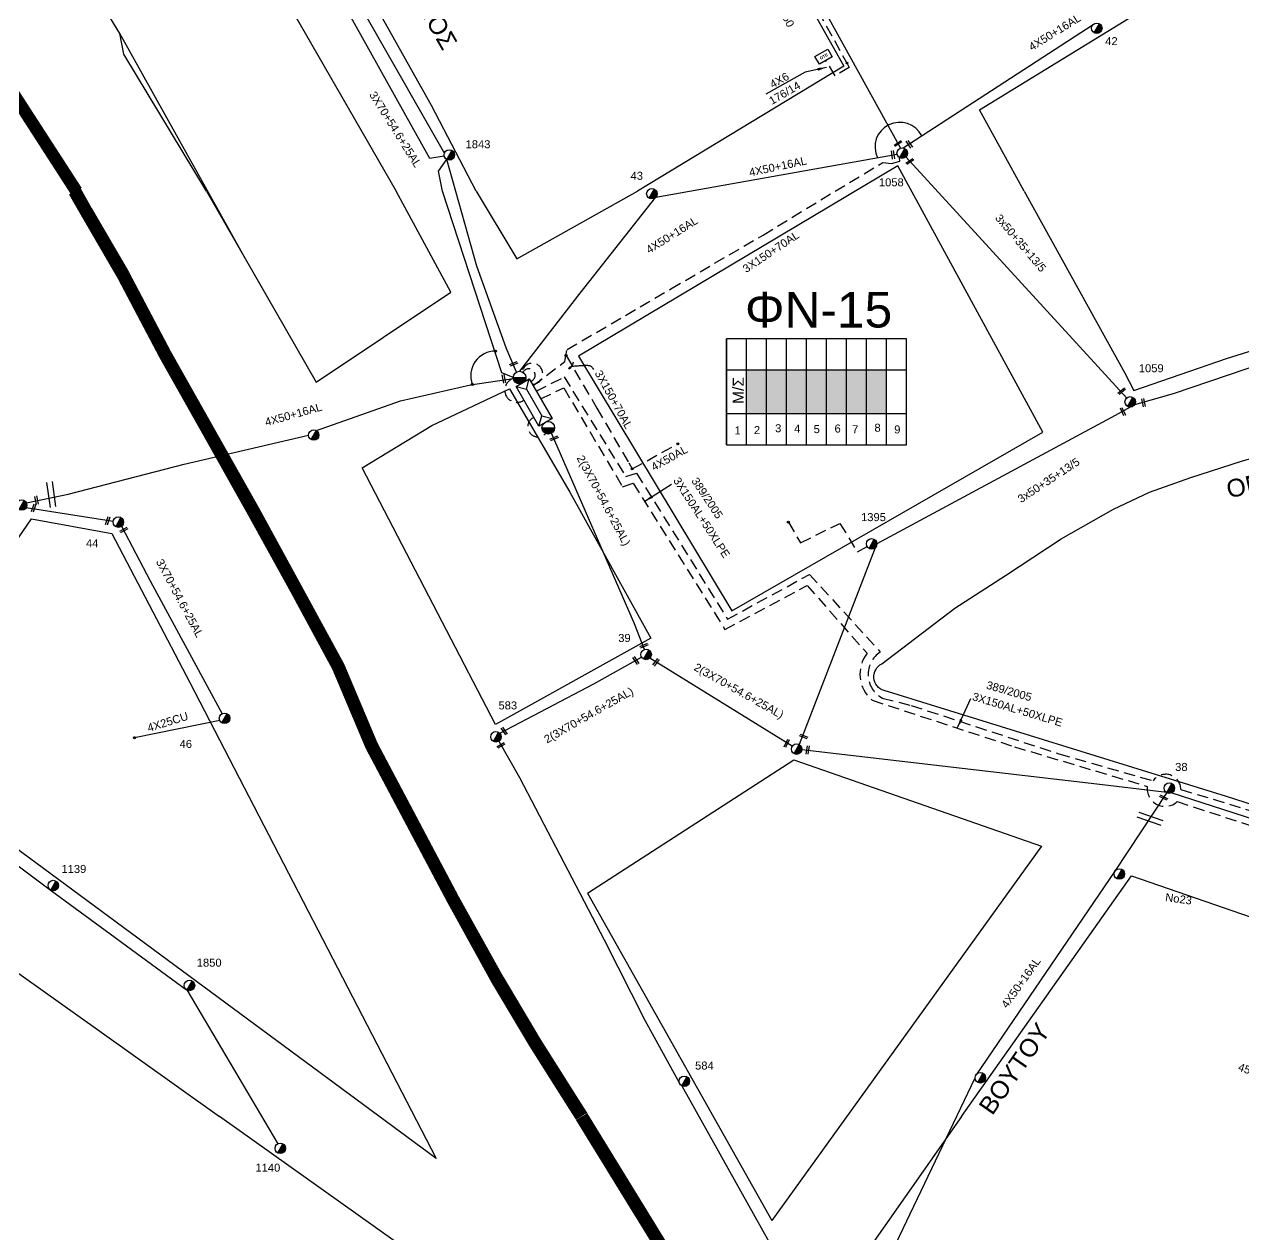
# Model space of a CAD drawing. Header units: millimetres. Extents: x 907 to 2022, y 699 to 1220.
# Drawn here: x 1215.3 to 1352.5, y 790.1 to 926.2 of the extents above; entities that cross this region are included whole.
import ezdxf
from ezdxf.enums import TextEntityAlignment as Align

# ---------------------------------------------------------------- set-up
doc = ezdxf.new("R2010")
doc.units = ezdxf.units.MM
doc.linetypes.add('DASHED', pattern=[19.05, 12.7, -6.35])
for name, color, linetype in [('Pillar OTE', 7, 'Continuous'), ('Άγνωστα', 7, 'Continuous'), ('Ασφαλειοκιβώτια Χ.Τ 9 αναχωρήσεων', 7, 'Continuous'), ('Γέφυρες Εναέριου Δικτύου', 7, 'Continuous'), ('Γυμνά εναέρια ΧΤ και ΦΟΠ (3Φ)   4x50+16AL', 7, 'Continuous'), ('Επιγραφές - Σχήματα', 7, 'Continuous'), ('Καλώδια ΧΤ   3x150+50CU', 7, 'DASHED'), ('Καλώδια ΧΤ   3x150AL+50XLPE', 7, 'DASHED'), ('Καλώδια ΧΤ   4x25CU', 7, 'DASHED'), ('Μηχανική τομή', 7, 'Continuous'), ('Στύλος ΦΜ', 7, 'Continuous'), ('Στύλος ΦΜ @ 1', 7, 'Continuous'), ('Συνδέσεις', 7, 'Continuous'), ('Συνεστραμμένα ΧΤ   3x70+54.6+25 AL', 7, 'SYN_LINE'), ('Τομή', 7, 'Continuous'), ('Υποσταθμός εναέριος 2 στύλων', 7, 'Continuous'), ('Υποσταθμός πόλεως', 7, 'Continuous'), ('Υπόβαθρο ΔΕΗ', 7, 'Continuous'), ('Υπόγεια καλώδια Δικτύου ΧΤ και Παρ. ΧΤ - 3X150+70 AL', 7, 'DASHED'), ('Υπόγεια καλώδια Παροχών ΧΤ   4x50AL', 7, 'DASHED'), ('Υπόγεια καλώδια Παροχών ΧΤ   4x6', 7, 'DASHED')]:
    doc.layers.add(name, color=color, linetype=linetype)
doc.styles.get("Standard").update_dxf_attribs({"font": 'arial.ttf'})
doc.linetypes.add('SYN_LINE', pattern='A,0.5,-0.0001,["/\\/\\/\\/",Standard,S=0.1,R=0,X=0,Y=-0.05],-0.25', length=0.7501)
doc.dimstyles.new('ISO-25', dxfattribs={"dimtxt": 2.5, "dimasz": 2.5, "dimexe": 1.25, "dimexo": 0.625, "dimtad": 1, "dimtxsty": 'Standard', "dimcen": 2.5, "dimadec": 0, "dimazin": 0, "dimtfac": 1, "dimtmove": 0, "dimatfit": 3, "dimfxl": 1, "dimarcsym": 0})

# ---------------------------------------------------------------- blocks, each defined once
blk = doc.blocks.new('ΥΠΑΡΧΩΝ ΤΣΙΜΕΝΤΕΝΙΟΣ ΣΤΥΛΟΣ')
at = {"layer": 'Στύλος ΦΜ'}
blk.add_hatch(color=256, dxfattribs=at).paths.add_polyline_path([(-1.29, -2.28, 0.574793), (2.62, 0, 0.268822), (1.3, 2.27)])
blk.add_line((-1.29, -2.28), (1.3, 2.27), dxfattribs=at)
blk.add_circle((0, 0), 2.62, dxfattribs=at)
at = {"layer": 'Στύλος ΦΜ', "flags": 4}
for tag, p in [('ΤΥΠΟΣ', (-4.91, 3.03)), ('ΑΡΙΘΜΟΣ', (-4.68, 8.05))]:
    blk.add_attdef(tag, p, '', height=4, dxfattribs=at)
blk = doc.blocks.new('ΤΟΜΗ')
at = {"layer": 'Τομή', "ltscale": 40}
for p, q in [((-5.68, 0), (5.68, 0)), ((5.68, -2.33), (-5.68, -2.33))]:
    blk.add_line(p, q, dxfattribs=at)
blk = doc.blocks.new('ΜΗΧΑΝΙΚΗ ΤΟΜΗ')
at = {"layer": 'Μηχανική τομή', "ltscale": 40}
for p, q in [((-1.89, 0.78), (1.89, 0.78)), ((1.89, 0), (-1.89, 0))]:
    blk.add_line(p, q, dxfattribs=at)
blk = doc.blocks.new('ΥΠΟΣΤΑΘΜΟΣ ΕΝΑΕΡΙΟΣ ΕΠΙ 2 ΣΤΥΛΩΝ')
at = {"layer": 'Υποσταθμός εναέριος 2 στύλων', "linetype": 'Continuous'}
for points in [[(-11.97, -2.11, 0.574793), (-8.45, -0.07, 0.268822), (-9.64, 1.98)], [(9.68, -2.15, 0.574793), (13.19, -0.1, 0.268822), (12.01, 1.95)]]:
    blk.add_hatch(color=256, dxfattribs=at).paths.add_polyline_path(points)
for p, q in [((-11.97, -2.11), (-9.64, 1.98)), ((9.68, -2.15), (12.01, 1.95))]:
    blk.add_line(p, q, dxfattribs=at)
for centre in [(-10.81, -0.07), (10.84, -0.1)]:
    blk.add_circle(centre, 2.36, dxfattribs=at)
at = {"layer": 'Υποσταθμός πόλεως', "linetype": 'Continuous', "ltscale": 40}
blk.add_lwpolyline([(-8.57, 2.82), (8.57, 2.82), (8.57, -2.82), (-8.57, -2.82)], close=True, dxfattribs=at)
for points in [[(-5.75, 0), (-8.57, 2.82)], [(-8.57, -2.82), (-5.75, 0)], [(-5.75, 0), (5.75, 0)], [(5.75, 0), (8.57, 2.82)], [(8.57, -2.82), (5.75, 0)]]:
    blk.add_lwpolyline(points, dxfattribs=at)
at = {"layer": 'Υποσταθμός εναέριος 2 στύλων', "ltscale": 40, "flags": 1}
for tag, p in [('ΜΕΤΑΣΧΗΜΑΤΙΣΜΟΣ', (14.09, 2.51)), ('ΙΣΧΥΣ', (14.07, -0.28)), ('ΑΡΙΘΜΟΣ', (14.19, -3))]:
    blk.add_attdef(tag, p, '', height=1.8, dxfattribs=at)
blk = doc.blocks.new('ΑΣΦΑΛΕΙΟΚΙΒΩΤΙΟ ΥΠΟΣΤΑΘΜΟΥ 9 ΑΝΑΧΩΡΗΣΕΩΝ')
at = {"layer": 'Ασφαλειοκιβώτια Χ.Τ 9 αναχωρήσεων', "ltscale": 40}
for p, q in [((-23.8, 40.36), (24.02, 40.36)), ((-9.72, 40.36), (-9.72, -40.64)), ((9.94, 40.36), (9.94, -40.64)), ((-23.8, 31.36), (24.02, 31.36)), ((-23.8, 22.36), (24.02, 22.36)), ((-23.8, 13.36), (24.02, 13.36)), ((-23.8, 4.36), (24.02, 4.36)), ((-23.8, -4.64), (24.02, -4.64)), ((-23.8, -13.64), (24.02, -13.64)), ((-23.8, -22.64), (24.02, -22.64)), ((-23.8, -31.64), (24.02, -31.64))]:
    blk.add_line(p, q, dxfattribs=at)
at = {"layer": 'Ασφαλειοκιβώτια Χ.Τ 9 αναχωρήσεων'}
blk.add_lwpolyline([(-23.8, -40.64), (24.02, -40.64), (24.02, 40.36), (-23.8, 40.36)], close=True, dxfattribs=at)
for s, p in [('1', (-19.06, 36.75)), ('2', (-18.9, 28.02)), ('3', (-18.08, 18.46)), ('4', (-18.2, 9.88)), ('5', (-18.46, 1.13)), ('6', (-18.21, -8.26)), ('7', (-18.52, -16.19)), ('8', (-17.85, -26.23)), ('9', (-18.61, -35.12))]:
    blk.add_text(s, height=3.6, rotation=270, dxfattribs=at).set_placement(p)
at = {"layer": 'Ασφαλειοκιβώτια Χ.Τ 9 αναχωρήσεων', "ltscale": 40}
for tag, height, p in [('ΟΝΟΜΑ', 5, (-0.16, 44.31)), ('ΚΕΙΜΕΝΟ 1', 2, (17.06, 35.59)), ('ΚΕΙΜΕΝΟ 2', 2, (17.06, 26.88)), ('ΚΕΙΜΕΝΟ 3', 2, (17.06, 17.69)), ('ΚΕΙΜΕΝΟ 4', 2, (17.06, 8.71)), ('ΚΕΙΜΕΝΟ 5', 2, (17.06, -0.13)), ('ΚΕΙΜΕΝΟ 6', 2, (17.06, -9.05)), ('ΚΕΙΜΕΝΟ 7', 2, (17.06, -18.13)), ('ΚΕΙΜΕΝΟ 8', 2, (17.06, -26.85)), ('ΚΕΙΜΕΝΟ 9', 2, (17.06, -35.99)), ('ΣΧ', 2, (-0.1, -42.64))]:
    blk.add_attdef(tag, text='', height=height, dxfattribs=at).set_placement(p, align=Align.MIDDLE_CENTER)
blk = doc.blocks.new('_ΣΥΝΔΕΣΗ')
at = {"layer": 'Συνδέσεις', "linetype": 'SYN_LINE', "ltscale": 40}
blk.add_hatch(color=256, dxfattribs=at).paths.add_polyline_path([(0.5, -0.01, 1), (-0.5, -0.01, 1)])
at = {"layer": 'Συνδέσεις'}
blk.add_circle((0, -0.01), 0.5, dxfattribs=at)
blk = doc.blocks.new('TSONTA XT1')
at = {"ltscale": 40}
h = blk.add_hatch(color=256, dxfattribs=at)
h.dxf.hatch_style = 1
h.paths.add_polyline_path([(596, 2487.7), (597.1, 2488.8), (596, 2489.9), (594.9, 2488.8)])
blk.add_lwpolyline([(594.9, 2488.8), (596, 2489.9), (597.1, 2488.8), (596, 2487.7)], close=True, dxfattribs=at)
blk = doc.blocks.new('PILLAR ΟΤΕ')
at = {"layer": 'Pillar OTE', "ltscale": 40}
blk.add_lwpolyline([(-3.31, 2.02), (3.39, 2.02), (3.39, -1.99), (-3.31, -1.99)], close=True, dxfattribs=at)
at = {"layer": 'Pillar OTE', "insert": (-1.81, 0.71), "char_height": 1.3575, "width": 109.961, "attachment_point": 1}
blk.add_mtext('{\\fArial|b1|i0|c161|p34;OTE}', dxfattribs=at)

msp = doc.modelspace()

# ---------------------------------------------------------------- hatches: boundary and pattern name
at = {"layer": 'Ασφαλειοκιβώτια Χ.Τ 9 αναχωρήσεων'}
h = msp.add_hatch(color=173, dxfattribs=at)
h.dxf.hatch_style = 1
h.paths.add_polyline_path([(1296.535, 882.447), (1298.785, 882.447), (1298.785, 887.36), (1296.535, 887.36)])
h = msp.add_hatch(color=30, dxfattribs=at)
h.dxf.hatch_style = 1
h.paths.add_polyline_path([(1301.035, 887.36), (1298.785, 887.36), (1298.785, 882.447), (1301.035, 882.447)])
h = msp.add_hatch(color=1, dxfattribs=at)
h.dxf.hatch_style = 1
h.paths.add_polyline_path([(1303.285, 887.36), (1301.035, 887.36), (1301.035, 882.447), (1303.285, 882.447)])
h = msp.add_hatch(color=27, dxfattribs=at)
h.dxf.hatch_style = 1
h.paths.add_polyline_path([(1305.535, 887.36), (1303.285, 887.36), (1303.285, 882.447), (1305.535, 882.447)])
h = msp.add_hatch(color=85, dxfattribs=at)
h.dxf.hatch_style = 1
h.paths.add_polyline_path([(1305.535, 882.447), (1307.785, 882.447), (1307.785, 887.36), (1305.535, 887.36)])
h = msp.add_hatch(color=151, dxfattribs=at)
h.dxf.hatch_style = 1
h.paths.add_polyline_path([(1310.035, 887.36), (1307.785, 887.36), (1307.785, 882.447), (1310.035, 882.447)])
h = msp.add_hatch(color=6, dxfattribs=at)
h.dxf.hatch_style = 1
h.paths.add_polyline_path([(1310.035, 882.447), (1312.285, 882.447), (1312.285, 887.36), (1310.035, 887.36)])

# ---------------------------------------------------------------- linework, layer by layer
at = {"layer": 'Άγνωστα', "color": 1}
msp.add_lwpolyline([(1284.742, 964.012), (1298.543, 940.11), (1313.883, 912.32)], dxfattribs=at)
at = {"layer": 'Άγνωστα', "color": 85, "ltscale": 0.1}
for points in [[(1314.458, 911.327), (1339.31, 884.208)], [(1340.209, 883.465), (1344.581, 884.705), (1360.943, 890.251)], [(1339.707, 883.184), (1338.028, 882.255), (1311.207, 867.799)]]:
    msp.add_lwpolyline(points, dxfattribs=at)
at = {"layer": 'Άγνωστα', "color": 85, "linetype": 'DASHED', "ltscale": 0.1}
msp.add_lwpolyline([(1301.247, 870.241), (1302.632, 867.911), (1307.033, 870.101), (1309.014, 866.895), (1310.105, 867.51)], dxfattribs=at)
at = {"layer": 'Άγνωστα', "ltscale": 0.1}
msp.add_lwpolyline([(1311.013, 867.362), (1302.467, 845.217)], dxfattribs=at)
at = {"layer": 'Άγνωστα', "color": 151, "linetype": 'SYN_LINE', "ltscale": 10}
for points in [[(1197.116, 844.702), (1200.544, 842.41), (1209.663, 835.238), (1218.202, 828.881)], [(1218.202, 828.881), (1233.523, 817.64)], [(1233.58, 817.603), (1243.81, 800.308)]]:
    msp.add_lwpolyline(points, dxfattribs=at)
at = {"layer": 'Άγνωστα', "color": 30, "linetype": 'DASHED', "ltscale": 0.1}
msp.add_arc((1272.047, 886.773), 0.72, 286.17081, 153.78938, dxfattribs=at)
at = {"layer": 'Άγνωστα', "color": 173, "linetype": 'DASHED', "ltscale": 0.1}
msp.add_arc((1273.086, 880.977), 1.15, 113.74276, 318.31465, dxfattribs=at)
at = {"layer": 'Γέφυρες Εναέριου Δικτύου'}
msp.add_arc((1313.767, 912.453), 2.774, 26.43875, 205.92468, dxfattribs=at)
at = {"layer": 'Γέφυρες Εναέριου Δικτύου', "color": 7, "linetype": 'Continuous'}
msp.add_arc((1268.279, 886.719), 2.763, 89.44121, 200.7995, dxfattribs=at)
at = {"layer": 'Γυμνά εναέρια ΧΤ και ΦΟΠ (3Φ)   4x50+16AL', "color": 1, "ltscale": 0.1}
for points in [[(1314.171, 912.336), (1335.55, 926.243)], [(1286.356, 906.795), (1313.478, 911.65)], [(1271.026, 887.21), (1277.843, 896.02), (1286.356, 906.795)]]:
    msp.add_lwpolyline(points, dxfattribs=at)
at = {"layer": 'Γυμνά εναέρια ΧΤ και ΦΟΠ (3Φ)   4x50+16AL', "color": 27, "ltscale": 0.1}
for points in [[(1248.155, 880.547), (1257.633, 883.888), (1265.48, 885.672), (1270.307, 886.397)], [(1215.531, 872.418), (1220.226, 873.379), (1233.281, 876.76), (1247.269, 880.039)]]:
    msp.add_lwpolyline(points, dxfattribs=at)
at = {"layer": 'Γυμνά εναέρια ΧΤ και ΦΟΠ (3Φ)   4x50+16AL', "color": 173, "ltscale": 0.1}
for points in [[(1343.814, 839.805), (1336.608, 840.68), (1302.759, 844.638)], [(1366.749, 832.554), (1344.327, 839.772)]]:
    msp.add_lwpolyline(points, dxfattribs=at)
at = {"layer": 'Γυμνά εναέρια ΧΤ και ΦΟΠ (3Φ)   4x50+16AL', "color": 62, "ltscale": 0.1}
for points in [[(1343.814, 839.805), (1337.991, 830.976)], [(1337.991, 830.976), (1322.362, 808.056)]]:
    msp.add_lwpolyline(points, dxfattribs=at)
at = {"layer": 'Γυμνά εναέρια ΧΤ και ΦΟΠ (3Φ)   4x50+16AL', "color": 62}
msp.add_lwpolyline([(1307.27, 776.331), (1322.26, 807.724)], dxfattribs=at)
at = {"layer": 'Επιγραφές - Σχήματα'}
msp.add_lwpolyline([(1277.052, 888.227), (1276.956, 887.979), (1276.868, 887.793), (1276.788, 887.659), (1276.718, 887.571), (1276.659, 887.52), (1276.612, 887.498), (1276.577, 887.499), (1276.557, 887.515), (1276.551, 887.537), (1276.56, 887.565), (1276.582, 887.597), (1276.616, 887.63), (1276.662, 887.664), (1276.719, 887.698), (1276.785, 887.728), (1276.86, 887.755), (1276.943, 887.777), (1277.033, 887.794), (1277.128, 887.808), (1277.227, 887.818), (1277.329, 887.826), (1277.433, 887.832), (1277.537, 887.837), (1277.641, 887.842), (1277.743, 887.847), (1277.842, 887.852), (1277.939, 887.858), (1278.034, 887.864), (1278.125, 887.87), (1278.212, 887.875), (1278.296, 887.88), (1278.376, 887.884), (1278.451, 887.887), (1278.523, 887.889), (1278.591, 887.889), (1278.656, 887.887), (1278.717, 887.883), (1278.777, 887.876), (1278.833, 887.866), (1278.888, 887.853), (1278.941, 887.836), (1278.994, 887.812), (1279.045, 887.78), (1279.098, 887.736), (1279.15, 887.678), (1279.205, 887.605), (1279.261, 887.512), (1279.32, 887.399)], dxfattribs=at)
at = {"layer": 'Καλώδια ΧΤ   3x150AL+50XLPE', "color": 1, "linetype": 'DASHED', "ltscale": 0.1}
msp.add_lwpolyline([(1302.541, 931.87, -0.4974638), (1302.752, 931.088), (1307.887, 921.786)], format="xyb", dxfattribs=at)
at = {"layer": 'Καλώδια ΧΤ   3x150AL+50XLPE', "color": 6, "ltscale": 0.1}
msp.add_lwpolyline([(1273.376, 884.117), (1275.99, 885.336), (1282.59, 874.232), (1283.808, 874.624), (1294.119, 858.175), (1303.362, 863.112), (1310.102, 855.484, 0.4027892), (1310.661, 850.207), (1326.689, 844.963), (1341.633, 840.516, 0.6966977), (1344.997, 838.798), (1357.318, 834.776), (1369.321, 831.015), (1386.7, 825.415), (1400.578, 820.899), (1400.93, 820.196), (1401.509, 820.184), (1401.975, 820.388), (1402.213, 820.786), (1402.47, 821.119)], format="xyb", dxfattribs=at)
at = {"layer": 'Καλώδια ΧΤ   3x150AL+50XLPE', "color": 27, "linetype": 'DASHED', "ltscale": 0.1}
msp.add_arc((1272.44, 886.938), 1.175, 269.55721, 169.40383, dxfattribs=at)
at = {"layer": 'Καλώδια ΧΤ   3x150AL+50XLPE', "color": 0, "linetype": 'DASHED', "ltscale": 0.1}
msp.add_arc((1270.711, 885.088), 1.37, 107.16408, 305.49859, dxfattribs=at)
at = {"layer": 'Καλώδια ΧΤ   4x25CU', "color": 151, "linetype": 'SYN_LINE', "ltscale": 10}
msp.add_lwpolyline([(1237.277, 847.933), (1227.702, 845.988)], dxfattribs=at)
at = {"layer": 'Συνεστραμμένα ΧΤ   3x70+54.6+25 AL', "color": 27, "ltscale": 10}
for points in [[(1262.544, 911.401), (1260.921, 911.137), (1244.847, 939.941), (1245.482, 941.314)], [(1270.299, 886.498), (1269.024, 887.055), (1262.322, 907.474), (1261.883, 909.739), (1262.87, 911.124)]]:
    msp.add_lwpolyline(points, dxfattribs=at)
at = {"layer": 'Συνεστραμμένα ΧΤ   3x70+54.6+25 AL', "color": 30, "ltscale": 10}
for points in [[(1245.833, 941.043), (1262.552, 911.733)], [(1270.654, 887.116), (1269.52, 889.843), (1266.22, 899.043), (1262.822, 911.041)]]:
    msp.add_lwpolyline(points, dxfattribs=at)
at = {"layer": 'Συνεστραμμένα ΧΤ   3x70+54.6+25 AL', "color": 173, "ltscale": 10}
for points in [[(1285.079, 855.919), (1283.93, 858.811), (1274.591, 880.242)], [(1268.79, 846.483), (1279.365, 852.046), (1284.738, 855.058)], [(1301.683, 845.031), (1285.671, 854.946)]]:
    msp.add_lwpolyline(points, dxfattribs=at)
at = {"layer": 'Συνεστραμμένα ΧΤ   3x70+54.6+25 AL', "color": 151, "ltscale": 10}
for points in [[(1215.515, 871.881), (1225.29, 870.334)], [(1226.245, 869.786), (1229.438, 863.644), (1237.535, 848.69)]]:
    msp.add_lwpolyline(points, dxfattribs=at)
at = {"layer": 'Συνεστραμμένα ΧΤ   3x70+54.6+25 AL', "ltscale": 10}
msp.add_lwpolyline([(1268.668, 845.596), (1271.017, 841.501), (1280.544, 823.252), (1285.11, 814.211), (1289.028, 807.053)], dxfattribs=at)
at = {"layer": 'Συνεστραμμένα ΧΤ   3x70+54.6+25 AL', "color": 7, "ltscale": 10}
msp.add_lwpolyline([(1289.254, 806.824), (1306.418, 776.152)], dxfattribs=at)
at = {"layer": 'Υπόβαθρο ΔΕΗ', "linetype": 'DASHED', "const_width": 1.32, "flags": 128}
for points in [[(1162.081, 1011.569), (1178.651, 981.743), (1193.329, 956.007), (1208.862, 927.533), (1214.114, 918.326), (1221.112, 907.474)], [(1220.953, 907.474), (1222.245, 905.186), (1226.446, 898.008), (1231.137, 889.118), (1236.106, 880.28), (1241.097, 871.401), (1245.839, 862.766), (1250.607, 853.993), (1254.367, 845.097), (1263.537, 827.783), (1268.546, 818.714), (1272.723, 811.674), (1277.235, 804.542), (1277.97, 803.379)], [(1277.988, 803.351), (1288.893, 785.593), (1299.582, 767.021), (1309.993, 748.388), (1322.36, 726.516), (1334.502, 705.037)], [(1277.988, 803.351), (1288.893, 785.593), (1299.582, 767.021), (1309.993, 748.388), (1322.36, 726.516), (1334.502, 705.037)]]:
    msp.add_lwpolyline(points, dxfattribs=at)
at = {"layer": 'Υπόβαθρο ΔΕΗ'}
for points in [[(1161.535, 1011.266), (1178.107, 981.437), (1192.784, 955.703), (1208.316, 927.229), (1213.58, 918.001), (1220.587, 907.135)], [(1162.628, 1011.873), (1179.196, 982.05), (1193.875, 956.312), (1209.408, 927.838), (1214.649, 918.65), (1221.637, 907.813)], [(1266.144, 907.474), (1261.112, 917.133), (1247.683, 941.084), (1283.912, 963.307), (1294.613, 944.441), (1307.489, 921.545), (1284.274, 907.474)], [(1327.76, 907.474), (1322.754, 916.627), (1348.157, 932.228), (1379.051, 952.011), (1384.115, 943.738), (1393.722, 926.886), (1404.733, 907.474)], [(1239.869, 900.39), (1226.041, 925.221), (1223.802, 928.909), (1240.221, 936.867), (1257.126, 907.474)], [(1235.797, 907.474), (1226.479, 922.877), (1226.041, 925.221)], [(1303.148, 920.867), (1298.729, 918.409)], [(1169.761, 803.379), (1163.527, 793.957), (1178.056, 784.268), (1201.686, 768.186), (1225.24, 752.358), (1248.937, 736.723), (1272.623, 778.219), (1237.238, 803.379)], [(1320.717, 803.379), (1305.767, 782.019), (1308.633, 776.665), (1323.194, 771.919), (1337.318, 767.601), (1362.845, 759.104), (1384.734, 751.663), (1387.07, 761.849), (1391.004, 778.777), (1396.194, 803.379)]]:
    msp.add_lwpolyline(points, dxfattribs=at)
at = {"layer": 'Υπόβαθρο ΔΕΗ', "ltscale": 0.1}
for points in [[(1277.627, 888.899), (1294.88, 860.28), (1329.888, 880.363), (1313.57, 910.319), (1277.627, 888.899)], [(1220.378, 907.15), (1221.673, 904.857), (1225.869, 897.687), (1230.558, 888.802), (1235.53, 879.956), (1240.52, 871.08), (1245.26, 862.45), (1250.012, 853.706), (1253.77, 844.814), (1262.957, 827.469), (1267.974, 818.386), (1272.16, 811.329), (1276.677, 804.189), (1277.412, 803.026)], [(1221.528, 907.799), (1222.817, 905.515), (1227.023, 898.329), (1231.717, 889.434), (1236.681, 880.603), (1241.673, 871.721), (1246.418, 863.082), (1251.202, 854.28), (1254.963, 845.381), (1264.118, 828.097), (1269.119, 819.042), (1273.286, 812.019), (1277.792, 804.895), (1278.528, 803.732)], [(1235.797, 907.474), (1248.144, 885.994), (1263.262, 896.117), (1257.126, 907.474)], [(1266.144, 907.474), (1270.684, 899.853), (1284.274, 907.474)], [(1327.76, 907.474), (1339.055, 887.059), (1340.112, 885.045), (1350.527, 888.661), (1356.045, 890.372), (1362.421, 892.159), (1367.145, 893.294), (1376.287, 894.897), (1382.186, 895.531), (1388.267, 895.679), (1395.485, 895.319), (1407.754, 893.732), (1409.924, 899.079), (1404.733, 907.474)], [(1253.309, 876.343), (1261.123, 881.113), (1269.866, 885.245), (1276.679, 873.597), (1285.781, 857.172), (1268.286, 847.477), (1253.309, 876.343)], [(1198.643, 845.161), (1216.105, 870.614), (1225.146, 868.945), (1233.927, 852.209), (1261.619, 798.662), (1198.643, 845.161)], [(1278.642, 828.494), (1301.848, 843.487), (1329.723, 833.797), (1299.397, 791.667)], [(1169.761, 803.379), (1176.046, 812.254), (1187.778, 828.829), (1192.344, 835.298), (1206.848, 825.02), (1223.528, 813.144), (1237.238, 803.379)], [(1320.717, 803.379), (1339.868, 830.46), (1397.931, 810.38), (1396.194, 803.379)], [(1278.642, 828.494), (1299.397, 791.667)]]:
    msp.add_lwpolyline(points, dxfattribs=at)
msp.add_lwpolyline([(1413.149, 882.879), (1401.962, 823.238), (1381.813, 829.322), (1350.532, 839.357), (1312.013, 851.29, -0.6734807), (1311.757, 854.298), (1319.967, 860.57), (1325.663, 864.244), (1331.926, 868.363), (1337.839, 871.688), (1341.887, 873.603), (1346.531, 875.254), (1352.224, 877.085), (1358.255, 878.871), (1362.836, 880.226), (1370.608, 882.249), (1378.07, 883.667), (1384.088, 884.309), (1390.192, 884.617), (1395.946, 884.557), (1402.365, 884.297), (1408.675, 883.504), (1413.149, 882.879)], format="xyb", dxfattribs=at)
at = {"layer": 'Υπόβαθρο ΔΕΗ', "linetype": 'DASHED', "flags": 128}
for points in [[(1277.425, 803.005), (1288.325, 785.256), (1299.008, 766.696), (1309.418, 748.065), (1321.786, 726.191), (1333.928, 704.712)], [(1278.55, 803.696), (1289.46, 785.931), (1300.156, 767.347), (1310.569, 748.711), (1322.935, 726.841), (1335.077, 705.361)]]:
    msp.add_lwpolyline(points, dxfattribs=at)
at = {"layer": 'Υπόβαθρο ΔΕΗ', "ltscale": 10}
for points in [[(1277.425, 803.005), (1288.325, 785.256), (1299.008, 766.696), (1309.418, 748.065), (1321.786, 726.191), (1333.928, 704.712)], [(1278.55, 803.696), (1289.46, 785.931), (1300.156, 767.347), (1310.569, 748.711), (1322.935, 726.841), (1335.077, 705.361)]]:
    msp.add_lwpolyline(points, dxfattribs=at)
at = {"layer": 'Υπόγεια καλώδια Δικτύου ΧΤ και Παρ. ΧΤ - 3X150+70 AL', "color": 85, "ltscale": 0.1}
for points in [[(1272.523, 885.602), (1276.109, 888.319), (1276.363, 889.663), (1288.021, 896.476), (1298.399, 902.541), (1306.503, 907.474), (1311.89, 910.705), (1312.871, 910.601), (1313.787, 910.856), (1313.767, 911.246)], [(1276.236, 888.991), (1279.712, 883.059), (1283.3, 876.897)]]:
    msp.add_lwpolyline(points, dxfattribs=at)
at = {"layer": 'Υπόγεια καλώδια Δικτύου ΧΤ και Παρ. ΧΤ - 3X150+70 AL', "color": 151, "ltscale": 0.1}
msp.add_lwpolyline([(1272.886, 884.969), (1276.018, 886.579), (1282.948, 875.382), (1284.182, 875.742), (1294.407, 859.33), (1303.635, 864.361), (1311.596, 855.63)], dxfattribs=at)
msp.add_lwpolyline([(1311.821, 850.449), (1315.073, 849.616), (1331.675, 844.181), (1342.278, 841.138, -0.7302787), (1345.403, 840.173), (1365.25, 834.097, -0.6303122), (1368.891, 832.752), (1377.464, 829.976, -0.7025548), (1380.589, 828.862), (1400.976, 822.652, -0.4135146), (1403.476, 823.696), (1405.353, 833.899)], format="xyb", dxfattribs=at)
msp.add_arc((1313.24, 853.106), 3.012, 123.08525, 241.89834, dxfattribs=at)
at = {"layer": 'Υπόγεια καλώδια Παροχών ΧΤ   4x50AL', "color": 85, "ltscale": 0.1}
msp.add_lwpolyline([(1283.3, 876.897), (1283.687, 876.232), (1288.812, 879.05)], dxfattribs=at)
at = {"layer": 'Υπόγεια καλώδια Παροχών ΧΤ   4x6', "color": 1, "linetype": 'DASHED', "ltscale": 0.1}
msp.add_lwpolyline([(1307.887, 921.786), (1308.092, 921.395), (1306.533, 920.45), (1305.483, 922.181)], dxfattribs=at)

# ---------------------------------------------------------------- block references
at = {"layer": 'Pillar OTE', "xscale": 0.25, "yscale": 0.25, "zscale": 0.25, "rotation": 29.6023168287035}
msp.add_blockref('PILLAR ΟΤΕ', (1305.208, 922.616), dxfattribs=at)
at = {"layer": 'Ασφαλειοκιβώτια Χ.Τ 9 αναχωρήσεων', "xscale": 0.25, "yscale": 0.25, "zscale": 0.25, "rotation": 90}
msp.add_blockref('ΑΣΦΑΛΕΙΟΚΙΒΩΤΙΟ ΥΠΟΣΤΑΘΜΟΥ 9 ΑΝΑΧΩΡΗΣΕΩΝ', (1304.377, 884.876), dxfattribs=at)
at = {"layer": 'Μηχανική τομή'}
for p, xscale, yscale, zscale, rotation in [((1313.637, 912.759), 0.2499999999999959, 0.2499999999999959, 0.2499999999999959, 33.19185317120012), ((1314.782, 912.695), 0.2500000000000449, 0.2500000000000449, 0.2500000000000449, 303.9025772878313), ((1312.915, 911.552), 0.2500000000000023, 0.2500000000000023, 0.2500000000000023, 277.8942783626872), ((1314.977, 910.742), 0.2499999999999959, 0.2499999999999959, 0.2499999999999959, 33.19185317120012), ((1270.307, 888.142), 0.2499999999999994, 0.2499999999999994, 0.2499999999999994, 202.8032736247153), ((1269.14, 886.339), 0.2499999999999995, 0.2499999999999995, 0.2499999999999995, 282.2628901200287), ((1338.813, 884.905), 0.2499999999999993, 0.2499999999999993, 0.2499999999999993, 39.13844073754146), ((1341.292, 883.705), 0.2499999999999993, 0.2499999999999993, 0.2499999999999993, 101.0594021706375), ((1338.974, 882.712), 0.2499999999999993, 0.2499999999999993, 0.2499999999999993, 114.9388474041888), ((1274.861, 879.753), 0.2499999999999994, 0.2499999999999994, 0.2499999999999994, 202.8032736247153), ((1216.576, 872.682), 0.2499999999999995, 0.2499999999999995, 0.2499999999999995, 282.2628901200287), ((1216.25, 871.869), 0.2499999999999996, 0.2499999999999996, 0.2499999999999996, 251.0981551303102), ((1224.582, 870.42), 0.2499999999999996, 0.2499999999999996, 0.2499999999999996, 251.0981551303102), ((1226.446, 869.45), 0.2499999999999995, 0.2499999999999995, 0.2499999999999995, 207.9850703172509), ((1284.983, 856.442), 0.2499999999999994, 0.2499999999999994, 0.2499999999999994, 202.8032736247153), ((1284.176, 854.728), 0.2499999999999994, 0.2499999999999994, 0.2499999999999994, 124.2136235823123), ((1286.284, 854.544), 0.2499999999999994, 0.2499999999999994, 0.2499999999999994, 231.1774006793941), ((1269.351, 846.795), 0.2499999999999994, 0.2499999999999994, 0.2499999999999994, 124.2136235823123), ((1302.942, 846.022), 0.2499999999999994, 0.2499999999999994, 0.2499999999999994, 338.6411232966008), ((1268.858, 845.21), 0.2499999999999994, 0.2499999999999994, 0.2499999999999994, 210.0555601331246), ((1300.971, 845.395), 0.2499999999999994, 0.2499999999999994, 0.2499999999999994, 244.6323207679996), ((1303.328, 844.618), 0.2499999999999994, 0.2499999999999994, 0.2499999999999994, 261.3177023044182), ((1343.414, 839.166), 0.2499999999999994, 0.2499999999999994, 0.2499999999999994, 332.862582221267)]:
    msp.add_blockref('ΜΗΧΑΝΙΚΗ ΤΟΜΗ', p, dxfattribs=dict(at, xscale=xscale, yscale=yscale, zscale=zscale, rotation=rotation))
at = {"layer": 'Στύλος ΦΜ @ 1', "ltscale": 40}
ref = msp.add_blockref('ΥΠΑΡΧΩΝ ΤΣΙΜΕΝΤΕΝΙΟΣ ΣΤΥΛΟΣ', (1335.945, 925.806), dxfattribs=dict(at, xscale=0.2249999999999091, yscale=0.2249999999999091, zscale=0.2249999999999091))
ref.add_attrib('ΤΥΠΟΣ', '42', (1336.896, 923.906), dxfattribs={"layer": 'Στύλος ΦΜ', "height": 0.9, "flags": 4})
ref = msp.add_blockref('ΥΠΑΡΧΩΝ ΤΣΙΜΕΝΤΕΝΙΟΣ ΣΤΥΛΟΣ', (1263.113, 911.553), dxfattribs=dict(at, xscale=0.2249999999999091, yscale=0.2249999999999091, zscale=0.2249999999999091))
ref.add_attrib('ΤΥΠΟΣ', '1843', (1264.936, 912.309), dxfattribs={"layer": 'Στύλος ΦΜ', "height": 0.9, "flags": 4})
ref = msp.add_blockref('ΥΠΑΡΧΩΝ ΤΣΙΜΕΝΤΕΝΙΟΣ ΣΤΥΛΟΣ', (1314.057, 911.758), dxfattribs=dict(at, xscale=0.2249999999999091, yscale=0.2249999999999091, zscale=0.2249999999999091))
ref.add_attrib('ΤΥΠΟΣ', '1058', (1311.431, 908.028), dxfattribs={"layer": 'Στύλος ΦΜ', "height": 0.9, "flags": 4})
ref = msp.add_blockref('ΥΠΑΡΧΩΝ ΤΣΙΜΕΝΤΕΝΙΟΣ ΣΤΥΛΟΣ', (1285.892, 907.19), dxfattribs=dict(at, xscale=0.2249999999999091, yscale=0.2249999999999091, zscale=0.2249999999999091))
ref.add_attrib('ΤΥΠΟΣ', '43', (1283.496, 908.76), dxfattribs={"layer": 'Στύλος ΦΜ', "height": 0.9, "flags": 4})
ref = msp.add_blockref('ΥΠΑΡΧΩΝ ΤΣΙΜΕΝΤΕΝΙΟΣ ΣΤΥΛΟΣ', (1339.707, 883.773), dxfattribs=dict(at, xscale=0.2249999999999091, yscale=0.2249999999999091, zscale=0.2249999999999091))
ref.add_attrib('ΤΥΠΟΣ', '1059', (1340.675, 887.107), dxfattribs={"layer": 'Στύλος ΦΜ', "height": 0.9, "flags": 4})
at = {"layer": 'Στύλος ΦΜ @ 1', "ltscale": 40, "xscale": 0.2249999999999091, "yscale": 0.2249999999999091, "zscale": 0.2249999999999091}
for p in [(1247.857, 880.039), (1214.999, 872.165), (1302.175, 844.706), (1338.482, 830.652), (1322.849, 807.724)]:
    msp.add_blockref('ΥΠΑΡΧΩΝ ΤΣΙΜΕΝΤΕΝΙΟΣ ΣΤΥΛΟΣ', p, dxfattribs=at)
at = {"layer": 'Στύλος ΦΜ @ 1', "ltscale": 40}
ref = msp.add_blockref('ΥΠΑΡΧΩΝ ΤΣΙΜΕΝΤΕΝΙΟΣ ΣΤΥΛΟΣ', (1310.618, 867.799), dxfattribs=dict(at, xscale=0.2249999999999091, yscale=0.2249999999999091, zscale=0.2249999999999091))
ref.add_attrib('ΤΥΠΟΣ', '1395', (1309.427, 870.356), dxfattribs={"layer": 'Στύλος ΦΜ', "height": 0.9, "flags": 4})
ref = msp.add_blockref('ΥΠΑΡΧΩΝ ΤΣΙΜΕΝΤΕΝΙΟΣ ΣΤΥΛΟΣ', (1225.872, 870.242), dxfattribs=dict(at, xscale=0.2249999999999091, yscale=0.2249999999999091, zscale=0.2249999999999091))
ref.add_attrib('ΤΥΠΟΣ', '44', (1222.235, 867.415), dxfattribs={"layer": 'Στύλος ΦΜ', "height": 0.9, "flags": 4})
ref = msp.add_blockref('ΥΠΑΡΧΩΝ ΤΣΙΜΕΝΤΕΝΙΟΣ ΣΤΥΛΟΣ', (1285.246, 855.354), dxfattribs=dict(at, xscale=0.2249999999999091, yscale=0.2249999999999091, zscale=0.2249999999999091))
ref.add_attrib('ΤΥΠΟΣ', '39', (1282.111, 856.76), dxfattribs={"layer": 'Στύλος ΦΜ', "height": 0.9, "flags": 4})
ref = msp.add_blockref('ΥΠΑΡΧΩΝ ΤΣΙΜΕΝΤΕΝΙΟΣ ΣΤΥΛΟΣ', (1268.35, 846.091), dxfattribs=dict(at, xscale=0.2249999999999091, yscale=0.2249999999999091, zscale=0.2249999999999091))
ref.add_attrib('ΤΥΠΟΣ', '583', (1268.635, 849.171), dxfattribs={"layer": 'Στύλος ΦΜ', "height": 0.9, "flags": 4})
ref = msp.add_blockref('ΥΠΑΡΧΩΝ ΤΣΙΜΕΝΤΕΝΙΟΣ ΣΤΥΛΟΣ', (1237.816, 848.172), dxfattribs=dict(at, xscale=0.2249999999999091, yscale=0.2249999999999091, zscale=0.2249999999999091))
ref.add_attrib('ΤΥΠΟΣ', '46', (1232.764, 844.835), dxfattribs={"layer": 'Στύλος ΦΜ', "height": 0.9, "flags": 4})
ref = msp.add_blockref('ΥΠΑΡΧΩΝ ΤΣΙΜΕΝΤΕΝΙΟΣ ΣΤΥΛΟΣ', (1344.105, 840.318), dxfattribs=dict(at, xscale=0.2249999999999091, yscale=0.2249999999999091, zscale=0.2249999999999091))
ref.add_attrib('ΤΥΠΟΣ', '38', (1344.764, 842.251), dxfattribs={"layer": 'Στύλος ΦΜ', "height": 0.9, "flags": 4})
ref = msp.add_blockref('ΥΠΑΡΧΩΝ ΤΣΙΜΕΝΤΕΝΙΟΣ ΣΤΥΛΟΣ', (1218.553, 829.353), dxfattribs=dict(at, xscale=0.2249999999999091, yscale=0.2249999999999091, zscale=0.2249999999999091))
ref.add_attrib('ΤΥΠΟΣ', '1139', (1219.472, 830.772), dxfattribs={"layer": 'Στύλος ΦΜ', "height": 0.9, "flags": 4})
ref = msp.add_blockref('ΥΠΑΡΧΩΝ ΤΣΙΜΕΝΤΕΝΙΟΣ ΣΤΥΛΟΣ', (1233.871, 818.115), dxfattribs=dict(at, xscale=0.2249999999999091, yscale=0.2249999999999091, zscale=0.2249999999999091))
ref.add_attrib('ΤΥΠΟΣ', '1850', (1234.694, 820.232), dxfattribs={"layer": 'Στύλος ΦΜ', "height": 0.9, "flags": 4})
ref = msp.add_blockref('ΥΠΑΡΧΩΝ ΤΣΙΜΕΝΤΕΝΙΟΣ ΣΤΥΛΟΣ', (1289.544, 807.336), dxfattribs=dict(at, xscale=0.2249999999999091, yscale=0.2249999999999091, zscale=0.2249999999999091))
ref.add_attrib('ΤΥΠΟΣ', '584', (1290.757, 808.652), dxfattribs={"layer": 'Στύλος ΦΜ', "height": 0.9, "flags": 4})
ref = msp.add_blockref('ΥΠΑΡΧΩΝ ΤΣΙΜΕΝΤΕΝΙΟΣ ΣΤΥΛΟΣ', (1244.087, 799.788), dxfattribs=dict(at, xscale=0.2249999999999091, yscale=0.2249999999999091, zscale=0.2249999999999091))
ref.add_attrib('ΤΥΠΟΣ', '1140', (1241.296, 797.164), dxfattribs={"layer": 'Στύλος ΦΜ', "height": 0.9, "flags": 4})
at = {"layer": 'Συνδέσεις', "xscale": 0.09999999999999999, "yscale": 0.09999999999999999, "zscale": 0.09999999999999999, "rotation": 28.30938912775473}
msp.add_blockref('TSONTA XT1', (1373.391, 674.509), dxfattribs=at)
at = {"layer": 'Συνδέσεις', "xscale": 0.2249999999999091, "yscale": 0.2249999999999091, "zscale": 0.2249999999999091}
for p in [(1268.306, 889.484), (1276.237, 888.994), (1265.697, 885.74), (1288.813, 879.053), (1283.688, 876.234), (1301.248, 870.244), (1227.703, 845.991)]:
    msp.add_blockref('_ΣΥΝΔΕΣΗ', p, dxfattribs=at)
at = {"layer": 'Τομή'}
for p, xscale, yscale, zscale, rotation in [((1218.039, 873.31), 0.2499999999999998, 0.2499999999999998, 0.2499999999999998, 98.08606445709604), ((1341.837, 836.587), 0.2499999999999997, 0.2499999999999997, 0.2499999999999997, 161.0794148647741)]:
    msp.add_blockref('ΤΟΜΗ', p, dxfattribs=dict(at, xscale=xscale, yscale=yscale, zscale=zscale, rotation=rotation))
at = {"layer": 'Υποσταθμός εναέριος 2 στύλων', "xscale": 0.3005859374999999, "yscale": 0.3005859374999999, "zscale": 0.3005859374999999, "rotation": 299.872050735271}
msp.add_blockref('ΥΠΟΣΤΑΘΜΟΣ ΕΝΑΕΡΙΟΣ ΕΠΙ 2 ΣΤΥΛΩΝ', (1272.642, 883.695), dxfattribs=at)

# ---------------------------------------------------------------- texts
at = {"layer": 'Γυμνά εναέρια ΧΤ και ΦΟΠ (3Φ)   4x50+16AL', "color": 7, "ltscale": 0.2, "char_height": 0.9, "width": 15, "attachment_point": 1}
for insert, rotation in [((1328.172, 923.994), 31.93027), ((1296.745, 910.011), 12.00725)]:
    msp.add_mtext('4X50+16AL', dxfattribs=dict(at, insert=insert, rotation=rotation))
at = {"layer": 'Γυμνά εναέρια ΧΤ και ΦΟΠ (3Φ)   4x50+16AL', "color": 7, "char_height": 0.9, "width": 84.18588, "attachment_point": 1}
for insert, rotation in [((1285.107, 901.167), 32.21409), ((1242.265, 881.898), 15.68405), ((1325.119, 816.002), 54.44321)]:
    msp.add_mtext('4X50+16AL', dxfattribs=dict(at, insert=insert, rotation=rotation))
at = {"layer": 'Επιγραφές - Σχήματα', "linetype": 'Continuous', "char_height": 2, "width": 23.56556, "attachment_point": 1}
for s, insert, rotation in [('ΣΟΛΩΝΟΣ', (1257.264, 936.135), 299.8002), ('ΟΜΗΡΟΥ', (1350.349, 874.861), 12.67016), ('ΒΟΥΤΟΥ', (1322.545, 804.535), 55.31072)]:
    msp.add_mtext(s, dxfattribs=dict(at, insert=insert, rotation=rotation))
at = {"layer": 'Επιγραφές - Σχήματα', "insert": (1300.831, 918.521), "char_height": 0.9, "width": 15, "attachment_point": 5, "rotation": 30.39859}
msp.add_mtext('176/14', dxfattribs=at)
at = {"layer": 'Επιγραφές - Σχήματα', "char_height": 0.9, "attachment_point": 1}
for s, insert, rotation in [('3x50+35+13/5', (1325.133, 905), 310.33302), ('3x50+35+13/5', (1326.927, 873.116), 33.4696), ('389/2005', (1291.043, 875.388), 303.62169), ('389/2005', (1323.688, 852.395), 343.89872), ('No23', (1343.728, 828.509), 352.08864), ('451/93', (1352.05, 809.421), 341)]:
    msp.add_mtext_dynamic_manual_height_columns(s, width=10.09091, gutter_width=12.5, heights=[0], dxfattribs=dict(at, insert=insert, rotation=rotation))
at = {"layer": 'Επιγραφές - Σχήματα', "insert": (1296.364, 896.14), "char_height": 4, "attachment_point": 1}
msp.add_mtext_dynamic_manual_height_columns('ΦΝ-15', width=10.09091, gutter_width=12.5, heights=[0], dxfattribs=at)
at = {"layer": 'Επιγραφές - Σχήματα', "color": 7, "linetype": 'Continuous', "insert": (1294.988, 883.547), "char_height": 1.25, "width": 5.6619, "attachment_point": 1, "rotation": 90}
msp.add_mtext('Μ/Σ', dxfattribs=at)
at = {"layer": 'Καλώδια ΧΤ   3x150+50CU', "color": 7, "ltscale": 0.2, "insert": (1299.353, 931.365), "char_height": 0.9, "width": 15, "attachment_point": 1, "rotation": 297.04072}
msp.add_mtext('3X150+50', dxfattribs=at)
at = {"layer": 'Καλώδια ΧΤ   3x150AL+50XLPE', "color": 7, "char_height": 0.9, "width": 13.92422, "attachment_point": 5}
for insert, rotation in [((1291.495, 870.755), 303.0322), ((1327.028, 849.152), 343.30923)]:
    msp.add_mtext('3X150AL+50XLPE', dxfattribs=dict(at, insert=insert, rotation=rotation))
at = {"layer": 'Καλώδια ΧΤ   4x25CU', "color": 7, "insert": (1229.023, 847.482), "char_height": 0.9, "width": 84.18588, "attachment_point": 1, "rotation": 17.44913}
msp.add_mtext('4X25CU', dxfattribs=at)
at = {"layer": 'Συνεστραμμένα ΧΤ   3x70+54.6+25 AL', "color": 7, "ltscale": 20, "insert": (1254.818, 918.821), "char_height": 0.9, "width": 15, "attachment_point": 1, "rotation": 302.14651}
msp.add_mtext('3X70+54.6+25AL', dxfattribs=at)
at = {"layer": 'Συνεστραμμένα ΧΤ   3x70+54.6+25 AL', "color": 7, "char_height": 0.9, "width": 84.18588, "attachment_point": 1}
for s, insert, rotation in [('2(3X70+54.6+25AL)', (1278.195, 877.889), 298.15217), ('3X70+54.6+25AL', (1230.867, 866.218), 298.15217), ('2(3X70+54.6+25AL)', (1290.976, 854.433), 330.66306), ('2(3X70+54.6+25AL)', (1273.65, 846.103), 29.83957)]:
    msp.add_mtext(s, dxfattribs=dict(at, insert=insert, rotation=rotation))
at = {"layer": 'Υπόγεια καλώδια Δικτύου ΧΤ και Παρ. ΧΤ - 3X150+70 AL', "color": 7, "char_height": 0.9, "width": 84.18588, "attachment_point": 1}
for insert, rotation in [((1296, 899.003), 33.7817), ((1280.214, 887.449), 299.07842)]:
    msp.add_mtext('3X150+70AL', dxfattribs=dict(at, insert=insert, rotation=rotation))
at = {"layer": 'Υπόγεια καλώδια Παροχών ΧΤ   4x50AL', "color": 7, "char_height": 0.9, "width": 84.18588, "attachment_point": 1, "rotation": 29.16076}
for s, insert in [('4Χ6', (1299.037, 919.81)), ('4X50AL', (1285.685, 876.756))]:
    msp.add_mtext(s, dxfattribs=dict(at, insert=insert))

# ---------------------------------------------------------------- leaders
at = {"layer": 'Επιγραφές - Σχήματα', "ltscale": 40}
for points in [[(1305.526, 921.401), (1303.148, 920.867)], [(1285.109, 872.584), (1288.113, 874.513)], [(1320.284, 847.123), (1321.784, 850.397)]]:
    msp.add_leader(points, dimstyle='ISO-25', override={"dimasz": 1, "dimtad": 0}, dxfattribs=at)

doc.saveas('drawing.dxf')
